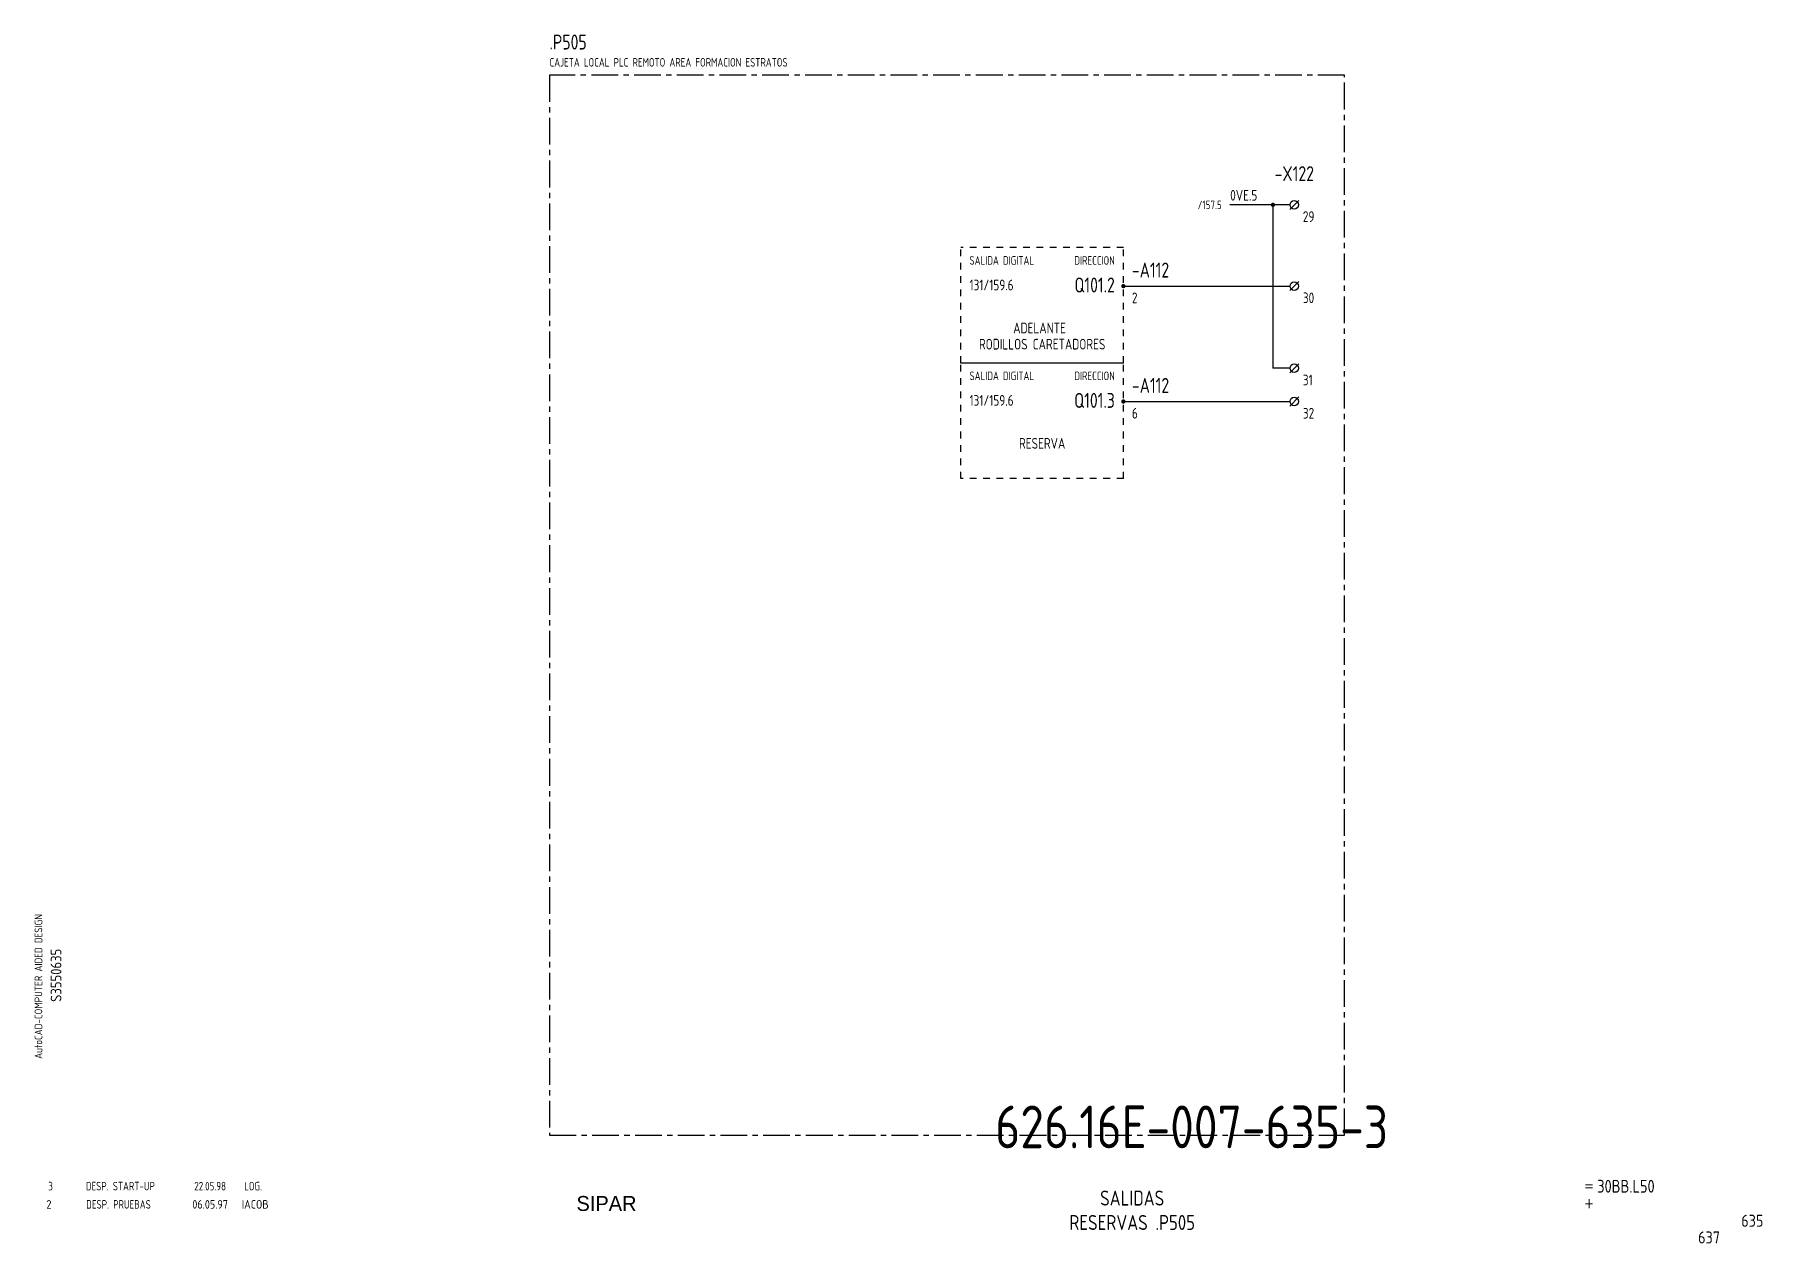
# Model space of a CAD drawing. Extents: x 10 to 414, y 6 to 288.
import ezdxf
from ezdxf.enums import TextEntityAlignment as Align

# ---------------------------------------------------------------- set-up
doc = ezdxf.new("R2010")
doc.units = 0
doc.header["$LTSCALE"] = 5
doc.header["$MEASUREMENT"] = 0
doc.linetypes.add('CENTER', pattern=[2, 1.25, -0.25, 0.25, -0.25])
doc.linetypes.add('HIDDEN1', pattern=[0.625, 0.3125, -0.3125])
doc.layers.get('0').update_dxf_attribs({"linetype": 'CONTINUOUS'})
doc.layers.add('3', color=3, linetype='CONTINUOUS')
doc.layers.add('CART', color=7, linetype='CONTINUOUS')
doc.styles.add('DIN', font='DIN.shx', dxfattribs={"width": 0.85})
doc.styles.add('N', font='ROMANS', dxfattribs={"width": 0.85, "height": 3})
doc.styles.add('SIMPLEX', font='SIMPLEX', dxfattribs={"width": 0.85})
doc.styles.add('X', font='UNIV.SHX', dxfattribs={"height": 3.5})

# ---------------------------------------------------------------- blocks, each defined once
blk = doc.blocks.new('B5-3')
at = {"linetype": 'Continuous', "const_width": 0.5}
blk.add_lwpolyline([(-0.25, 0, 1), (0.25, 0, 1)], format="xyb", close=True, dxfattribs=at)
blk = doc.blocks.new('NORMALE')
at = {"linetype": 'Continuous'}
blk.add_line((-1.06, -1.06), (1.06, 1.06), dxfattribs=at)
at = {"color": 7}
blk.add_circle((0, 0), 1, dxfattribs=at)
at = {"color": 7, "style": 'SIMPLEX', "flags": 9}
for tag, p in [('QUADRO', (-7.5, 4)), ('SEZIONE', (-7.5, 2.5)), ('NUMO', (-7.5, 1)), ('NUMM', (-7.5, -0.5)), ('NOTEM', (-7.5, -2)), ('NOTEV', (-7.5, -3.5)), ('UTENZA', (-7.5, -5)), ('RIP', (-7.5, -6.5)), ('RAGGIO', (-7.5, -8))]:
    blk.add_attdef(tag, p, '', height=1, dxfattribs=at)
at = {"color": 3, "style": 'SIMPLEX', "flags": 8}
for tag, p in [('NUMI', (1.5, 0.5)), ('MORSETTIERA', (1.5, -2.5))]:
    blk.add_attdef(tag, p, '', height=2, dxfattribs=at)
blk = doc.blocks.new('REV2')
at = {"color": 3, "style": 'DIN'}
for s, width, p in [('2', 0.9, (12.45, 13.79)), ('DESP. PRUEBAS', 0.8, (21.76, 13.79)), ('06.05.97', 0.9, (46.59, 13.79)), ('IACOB', 0.9, (58.16, 13.79))]:
    blk.add_text(s, height=2, dxfattribs=dict(at, width=width)).set_placement(p)

msp = doc.modelspace()

# ---------------------------------------------------------------- linework, layer by layer
at = {"color": 3, "linetype": 'CENTER'}
for p, q in [((130.17, 279), (130.17, 31)), ((316.2, 279), (130.17, 279)), ((316.2, 31), (316.2, 279)), ((130.17, 31), (316.2, 31))]:
    msp.add_line(p, q, dxfattribs=at)
for p, q in [((303.44, 248.65), (289.32, 248.65)), ((299.44, 248.65), (299.44, 210.42)), ((264.44, 229.65), (303.44, 229.65)), ((303.44, 210.42), (299.44, 210.42)), ((303.44, 210.42), (299.44, 210.42)), ((264.44, 202.65), (303.44, 202.65))]:
    msp.add_line(p, q)
at = {"linetype": 'HIDDEN1'}
for p, q in [((226.44, 211.65), (226.44, 238.65)), ((264.44, 238.65), (226.44, 238.65)), ((264.44, 211.65), (264.44, 238.65)), ((226.44, 184.65), (226.44, 211.65)), ((264.44, 184.65), (264.44, 211.65)), ((264.44, 184.65), (226.44, 184.65))]:
    msp.add_line(p, q, dxfattribs=at)
at = {"linetype": 'Continuous'}
msp.add_line((264.44, 211.65), (226.44, 211.65), dxfattribs=at)
at = {"const_width": 0.5}
msp.add_lwpolyline([(299.19, 248.65, 1), (299.69, 248.65, 1)], format="xyb", close=True, dxfattribs=at)

# ---------------------------------------------------------------- block references
at = {"linetype": 'Continuous'}
for name, p in [('NORMALE', (304.44, 248.65)), ('NORMALE', (304.44, 229.65)), ('NORMALE', (304.44, 210.42)), ('NORMALE', (304.44, 202.65)), ('REV2', (0, 0))]:
    msp.add_blockref(name, p, dxfattribs=at)
for p in [(264.44, 229.65), (264.44, 202.65)]:
    msp.add_blockref('B5-3', p)

# ---------------------------------------------------------------- texts
at = {"color": 3, "style": 'DIN', "width": 0.8}
for s, height, p in [('.P505', 3.5, (130.17, 285)), ('-A112 ', 3.5, (266.44, 231.65)), ('-A112', 3.5, (266.44, 204.65)), ('3', 2, (12.88, 18.06)), ('DESP. START-UP', 2, (21.67, 18.06)), ('22.05.98', 2, (47.04, 18.06)), ('LOG.', 2, (58.71, 18.06))]:
    msp.add_text(s, height=height, dxfattribs=at).set_placement(p)
at = {"style": 'DIN', "width": 0.8}
for s, height, p in [('CAJETA LOCAL PLC REMOTO AREA FORMACION ESTRATOS', 2, (130.17, 281)), ('0VE.5', 2.5, (289.44, 249.65)), ('29', 2.5, (306.44, 244.65)), ('131/159.6', 2.5, (228.44, 228.65)), ('2', 2.5, (266.44, 225.65)), ('30', 2.5, (306.44, 225.65)), ('31', 2.5, (306.44, 206.42)), ('131/159.6', 2.5, (228.44, 201.65)), ('6', 2.5, (266.44, 198.65)), ('32', 2.5, (306.44, 198.65))]:
    msp.add_text(s, height=height, dxfattribs=at).set_placement(p)
at = {"color": 3, "style": 'DIN', "width": 0.8}
msp.add_text('-X122', height=3.5, dxfattribs=at).set_placement((304.44, 254.2), align=Align.CENTER)
at = {"style": 'DIN', "width": 0.8}
msp.add_text('/157.5', height=2, dxfattribs=at).set_placement((287.44, 247.65), align=Align.RIGHT)
at = {"color": 1, "style": 'DIN', "width": 0.8}
for p in [(228.44, 234.65), (228.44, 207.65)]:
    msp.add_text('SALIDA DIGITAL', height=2, dxfattribs=at).set_placement(p)
for p in [(262.44, 234.65), (262.44, 207.65)]:
    msp.add_text('DIRECCION', height=2, dxfattribs=at).set_placement(p, align=Align.RIGHT)
at = {"color": 3, "style": 'DIN', "width": 0.8}
for s, p in [('Q101.2', (262.44, 228.15)), ('Q101.3', (262.44, 201.15))]:
    msp.add_text(s, height=3.5, dxfattribs=at).set_placement(p, align=Align.RIGHT)
at = {"style": 'DIN', "width": 0.8}
for s, p in [('ADELANTE ', (245.44, 218.6)), ('RODILLOS CARETADORES', (245.44, 214.81)), ('RESERVA', (245.44, 191.6))]:
    msp.add_text(s, height=2.5, dxfattribs=at).set_placement(p, align=Align.CENTER)
at = {"color": 2, "insert": (234.45, 37.92), "char_height": 10, "width": 111.0411, "attachment_point": 1, "style": 'DIN'}
msp.add_mtext('626.16E-007-635-3', dxfattribs=at)
at = {"layer": '3', "color": 2, "style": 'DIN', "width": 0.85}
for s, p in [('SALIDAS', (266.5, 14.51)), ('RESERVAS .P505', (266.5, 8.8))]:
    msp.add_text(s, height=3.5, dxfattribs=at).set_placement(p, align=Align.CENTER)
at = {"layer": 'CART', "color": 1, "style": 'DIN', "width": 0.9}
msp.add_text('AutoCAD-COMPUTER AIDED DESIGN', height=1.8, rotation=90, dxfattribs=at).set_placement((11.47, 48.84))
at = {"layer": 'CART', "color": 3, "style": 'N', "width": 0.85}
for s, p in [('=', (372.24, 17.91)), ('+', (372.24, 13.87))]:
    msp.add_text(s, height=2.5, dxfattribs=at).set_placement(p)
at = {"layer": 'CART', "color": 3, "style": 'DIN', "width": 0.9, "flags": 1}
msp.add_attdef('S3550635', text='', height=2.5, rotation=90, dxfattribs=at).set_placement((15.95, 68.38), align=Align.CENTER)
at = {"layer": 'CART', "color": 3, "style": 'DIN', "width": 0.85}
msp.add_attdef('30BB.L50', text='', height=3, dxfattribs=at).set_placement((375.33, 16.63), align=Align.BOTTOM_LEFT)
at = {"layer": 'CART', "color": 6, "style": 'X', "flags": 1}
msp.add_attdef('SIPAR', text='', height=3.5, dxfattribs=at).set_placement((143.5, 15), align=Align.MIDDLE)
at = {"layer": 'CART', "color": 2, "style": 'DIN', "width": 0.9, "flags": 1}
msp.add_attdef('635', text='', height=2.8, dxfattribs=at).set_placement((414.2, 9.56), align=Align.RIGHT)
at = {"layer": 'CART', "color": 7, "style": 'DIN', "width": 0.9, "flags": 1}
msp.add_attdef('637', (398.93, 5.65), '', height=2.8, dxfattribs=at)

doc.saveas('drawing.dxf')
